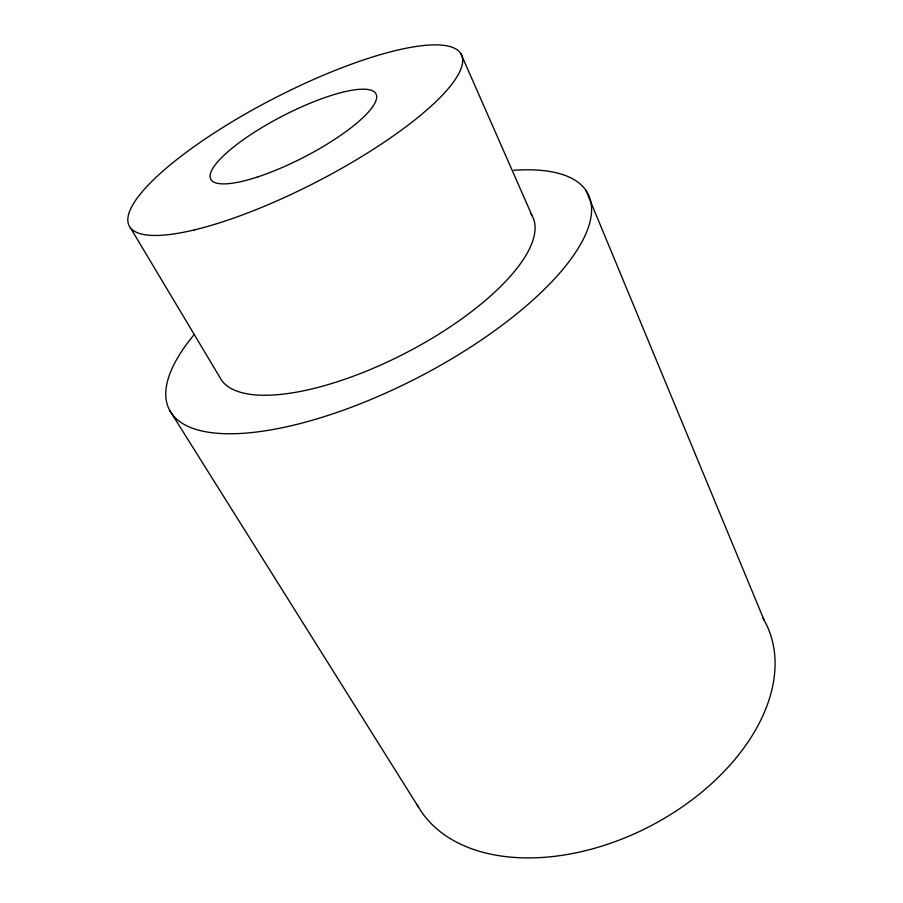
<?xml version="1.0" encoding="UTF-8"?>
<svg xmlns="http://www.w3.org/2000/svg" width="903" height="903" viewBox="0 0 903 903"><rect width="100%" height="100%" fill="white"/><g stroke="black" fill="none" stroke-linecap="round" stroke-linejoin="round"><path stroke-width="1.35" d="M169.978 410.888L418.62 807.316M130.348 227.646L221.63 380.31A175.814 63.402 -27.3 0 0 413.01 349.134A175.814 63.402 -27.3 0 0 530.795 213.616M460.97 53.841L532.138 215.783M585.979 190.431L764.198 620.338M513.694 170.295A235.525 85.345 -27.3 0 1 550.638 282.966A235.525 85.345 -27.3 0 1 262.942 431.16A235.525 85.345 -27.3 0 1 193.761 335.092M762.809 617.934A196.515 127.899 -27.3 0 1 654.698 823.773A196.515 127.899 -27.3 0 1 417.231 804.878M194.371 229.904A186.853 46.854 -27.3 0 0 461.433 67.556A186.853 46.854 -27.3 0 0 230.005 123.056A186.853 46.854 -27.3 0 0 194.371 229.904M258.01 176.807A92.953 23.185 -27.3 0 0 376.37 94.826A92.953 23.185 -27.3 0 0 245.797 137.956A92.953 23.185 -27.3 0 0 258.01 176.807"/></g></svg>
